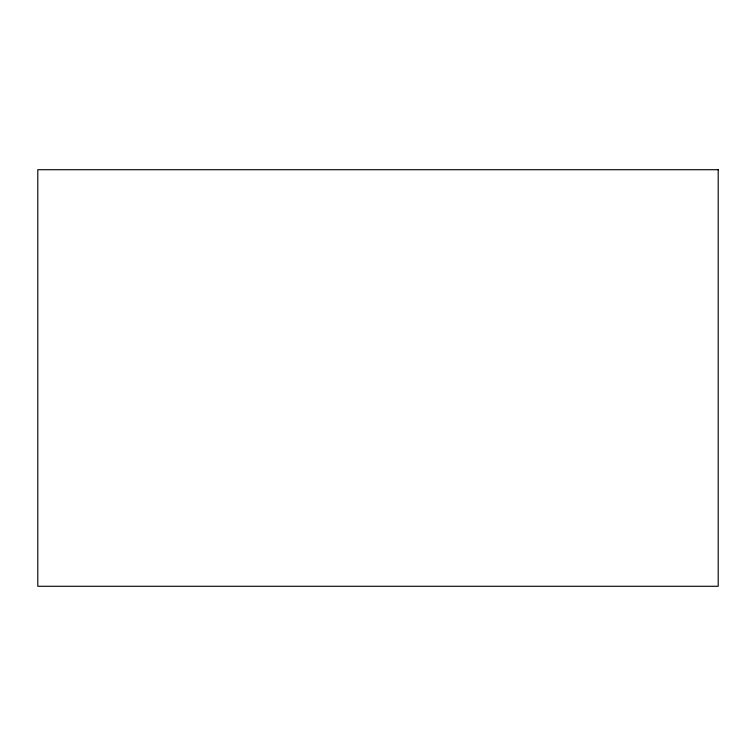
<?xml version="1.0" encoding="UTF-8"?>
<svg xmlns="http://www.w3.org/2000/svg" width="756" height="756" viewBox="0 0 756 756"><rect width="100%" height="100%" fill="white"/><g stroke="black" fill="none" stroke-linecap="round" stroke-linejoin="round"><path stroke-width="1.13" d="M718.2 169.713L37.8 169.713L37.8 586.287L718.2 586.287L718.2 169.713"/></g></svg>
